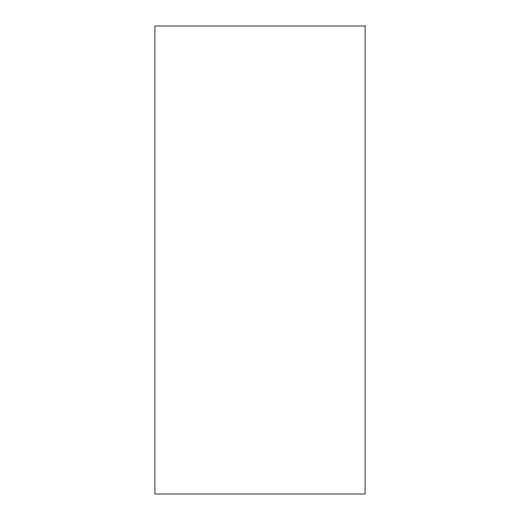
<?xml version="1.0" encoding="UTF-8"?>
<svg xmlns="http://www.w3.org/2000/svg" width="520" height="520" viewBox="0 0 520 520"><rect width="100%" height="100%" fill="white"/><g stroke="black" fill="none" stroke-linecap="round" stroke-linejoin="round"><path stroke-width="0.78" d="M365.099 26L154.901 26L154.901 494L365.099 494L365.099 26"/></g></svg>
